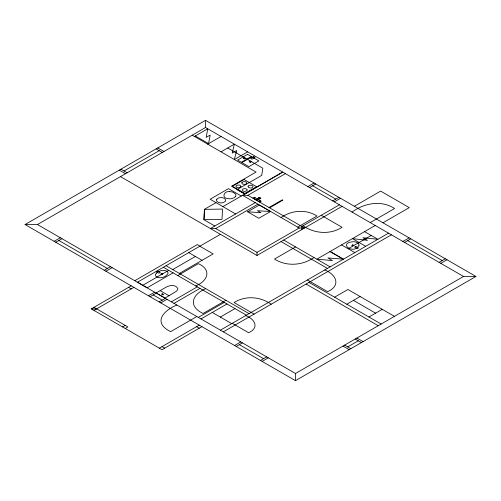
<?xml version="1.0" encoding="UTF-8"?>
<svg xmlns="http://www.w3.org/2000/svg" width="501" height="501" viewBox="0 0 501 501"><rect width="100%" height="100%" fill="white"/><g stroke="black" fill="none" stroke-linecap="round" stroke-linejoin="round"><path stroke-width="0.75" d="M295.471 380.66L295.471 373.495L463.531 276.464L475.95 276.464L295.471 380.66L25.05 224.536L205.529 120.34L475.95 276.464M208.56 143.687L210.157 135.082L206.168 137.387L207.74 128.795L194.432 136.472M234.33 159.506L236.729 150.494L232.207 153.106L234.355 144.156L221.035 151.847M162.124 274.185C162.481 272.92 160.082 274.705 161.967 274.272M235.432 196.574L234.299 197.626L232.051 198.528A6.169 3.563 0 0 1 227.41 198.54C221.004 197.763 224.486 190.349 229.734 191.695M169.006 295.747L176.371 291.275L177.686 289.565L177.817 288.563C175.663 284.192 169.369 285.169 165.85 287.33L156.149 292.928L165.023 298.051L169.006 295.747L160.138 290.63M124.041 170.973L159.205 150.669M25.05 224.536L37.469 224.536L205.535 127.504L205.529 120.34M207.74 144.156L221.047 136.479M54.114 241.319L60.32 237.731M55.774 242.277L61.986 238.689M234.355 159.518L247.663 151.841M216.012 202.636L204.489 209.286L203.926 219.72L214.804 226.001M104.246 270.258L110.458 266.676M105.905 271.223L112.118 267.634M222.926 206.631L282.739 172.1L244.776 194.062L237.073 189.616L261.729 175.375L262.818 168.223L227.742 147.977M247.882 195.302L304.539 228.005L299.216 228.005L242.559 195.296L247.882 195.302L285.42 173.628M253.606 198.477L254.959 197.695M253.625 198.49L254.978 197.707M256.092 199.912C257.602 199.542 259.512 195.878 260.883 198.434L256.687 200.256M255.272 202.636L210.401 228.544L215.724 228.544L257.934 204.176M259.174 201.69L260.526 200.907M247.582 211.785L259.305 205.022L270.553 211.516L258.835 218.279L247.582 211.785L260.889 212.7L257.458 210.721L270.553 211.516M134.756 280.704L197.306 244.588L199.968 246.129L220.434 234.336M201.928 326.658L162.017 349.698L91.295 308.866L131.206 285.827M137.418 282.238L199.968 246.129M269.031 207.508L282.332 199.824L282.89 200.143L269.582 207.827M307.858 186.585L314.064 183.003M93.956 310.401L133.867 287.361M309.524 187.543L315.736 183.961M142.772 285.307L168.712 270.333M172.713 269.569L195.409 256.462M173.058 272.845L147.188 287.781L137.506 282.195M179.364 273.408L213.157 253.901L199.849 246.223M177.755 275.556L198.352 263.658C212.205 269.801 207.602 281.255 195.691 285.908M281.086 217.54C291.557 210.176 306.048 209.011 317.008 216.006L297.719 227.147M148.434 295.772L154.646 292.189M150.1 296.736L156.312 293.148M332.689 200.92L338.895 197.331M159.13 301.946L165.336 298.358M334.349 201.878L340.561 198.296M160.79 302.905L167.002 299.322M122.57 326.921L125.225 325.387M125.225 328.456L127.887 326.921L93.956 307.332M171.348 301.834L197.306 286.841M215.724 228.544L257.007 252.379L299.216 228.005M339.409 204.803L301.878 226.471L301.878 229.546M174.01 303.368L199.968 288.382M120.465 176.621L257.007 255.447L342.07 206.337M176.859 305.015C163.251 310.67 152.442 322.707 170.647 331.643L196.818 316.538M205.723 288.626C192.196 294.469 187.637 306.08 203.062 313.482L225.913 300.287M354.376 206.274L380.654 191.1L409.261 207.614L382.983 222.788M352.053 212.098C364.177 203.024 381.386 199.893 394.613 208.516L370.226 222.594M295.559 246.912L274.485 259.08C286.522 266.732 302.435 265.593 313.977 257.539M198.308 317.396L224.266 302.41M200.97 318.937L226.984 303.975M159.356 348.164L199.266 325.124M375.218 225.469L316.82 259.186L332.457 260.558L327.936 257.946L343.435 259.186L330.128 251.502M220.29 317.089L234.994 308.603M348.182 248.759L371.228 235.457M220.421 330.165L388.519 233.153M223.34 331.85L391.4 234.819M402.892 241.451L409.104 237.869M404.558 242.415L410.77 238.827M234.562 345.496L240.774 341.914M236.228 346.46L242.434 342.872M334.612 297.181L347.913 289.497L394.437 316.356M346.798 304.213L360.106 296.536M260.464 360.451L266.67 356.862M262.123 361.409L268.336 357.827M439.127 262.374L445.339 258.785M440.792 263.332L447.005 259.75M368.943 317.001L382.25 309.317M347.744 346.899L358.315 340.793M91.295 308.866L96.618 308.866M312.63 185.752L335.789 199.129M407.664 240.624L442.233 260.583M205.523 127.511L463.531 276.464M364.534 231.637L377.879 239.296L362.931 237.737L367.458 240.348L352.428 238.626L365.717 246.323M195.321 135.965L208.629 143.643M192.215 135.195L256.055 172.062L231.487 186.247L244.826 193.95M321.254 215.286L342.089 227.31C330.197 234.881 314.471 233.742 303.074 225.776M341.532 244.92L354.84 252.604M257.865 198.884L258.466 199.229M257.439 199.129L254.226 197.269L252.873 198.052L259.881 202.097L261.234 201.314L258.04 199.473M241.282 196.035L228.475 188.645L210.126 199.241L235.645 213.971M157.765 147.914L163.977 151.502M156.099 148.878L162.311 152.461M330.027 251.565L343.335 259.242M283.679 240.048L330.128 266.87M281.017 241.588L327.466 268.404M324.742 269.976C336.296 274.454 341.294 285.595 327.629 291.663L307.401 279.99M353.449 300.375L375.593 313.156M120.935 169.175L127.148 172.764M119.276 170.14L125.482 173.722M308.998 282.395L381.129 324.034M306.111 284.061L378.242 325.706M356.875 338.043L363.081 341.626M355.209 339.002L361.421 342.584M188.758 252.623L202.066 260.307M344.638 345.108L350.844 348.69M271.204 304.213C260.407 296.586 245.44 295.314 234.105 302.554L254.095 314.089M342.978 346.066L349.184 349.648M166.038 265.718L249.078 313.657M163.376 267.252L246.417 315.198M245.747 315.58C254.746 319.012 259.756 327.76 248.634 332.745L232.32 323.333M212.255 312.417L231.706 323.646M37.469 224.536L295.471 373.495M58.88 240.486L107.352 268.467M153.206 294.939L162.23 300.155M239.334 344.663L263.564 358.66M128.55 287.361L131.206 288.902M196.605 326.658L199.266 328.193M162.017 346.629L164.679 348.164M257.007 252.379L257.007 255.447M235.432 196.574A6.169 3.563 0 0 0 235.432 193.906L233.115 192.278A6.169 3.563 0 0 0 229.702 191.676M204.483 209.362L203.982 219.657L222.018 219.363L222.519 209.067L204.483 209.362M359.042 245.239C353.888 255.723 336.653 242.415 354.057 241.714A6.075 3.507 0 0 1 357.069 242.547L358.635 243.868L359.042 245.239M216.801 199.241L216.463 200.243L216.801 201.245C218.906 203.5 223.239 203.5 225.344 201.245L225.682 200.243L225.344 199.241C223.233 196.981 218.912 196.981 216.801 199.241M241.996 182.458L241.814 183.003L242.378 183.93L244.325 184.456L246.273 183.93L246.83 183.009L246.273 182.082L245.271 181.663L243.38 181.663L241.996 182.458M240.962 186.397L240.054 187.518L238.451 187.844L236.503 187.318L235.946 186.397L236.51 185.47L238.451 184.944L240.054 185.27L240.962 186.397M248.208 186.046L248.026 186.591L248.584 187.518L250.531 188.038L252.135 187.712L253.043 186.591L252.479 185.664L251.477 185.245L249.586 185.251L248.208 186.046M247.168 189.979L246.611 190.906L244.663 191.432L243.06 191.106L242.152 189.979L242.716 189.059L244.663 188.533L246.611 189.059L247.168 189.979M250.92 161.698C249.548 163 249.542 160.395 250.92 161.698M245.058 158.31C243.68 159.612 243.674 157.007 245.058 158.31M245.528 158.31L244.432 158.942L243.329 158.31L244.432 157.677L245.528 158.31M251.396 161.698L250.293 162.33L249.197 161.698L250.293 161.059L251.396 161.698M353.656 245.321L352.666 245.891L351.721 245.346L352.717 244.776L353.656 245.321M353.243 245.321C352.015 246.492 352.046 244.2 353.243 245.321M156.274 273.189L155.46 274.592L155.56 275.907C158.767 279.414 165.912 277.548 167.979 273.49L167.879 272.168C164.998 268.868 159.143 270.509 156.274 273.189M162.668 273.953L161.572 274.586L160.765 274.122L161.861 273.49L162.668 273.953M247.55 154.321L237.568 160.088L241.35 162.268L251.333 156.506L247.55 154.321M251.878 156.851L241.902 162.612L248.903 166.651L258.879 160.89L251.878 156.851M253.769 156.631L250.663 158.429L251.99 159.193L255.097 157.402L253.769 156.631M244.131 179.533L232.414 186.297L244.832 193.467L256.55 186.704L244.131 179.533M254.758 198.221L254.314 198.089L254.758 198.221M259.637 201.033L259.856 201.289L259.637 201.033M157.978 271.11L156.65 271.88L158.93 273.202L160.264 272.431L157.978 271.11M162.211 293.736L161.535 294.125L162.95 294.939L163.62 294.55L162.211 293.736M355.766 246.417L354.564 247.106L357.232 248.646L358.428 247.951L355.766 246.417M258.798 197.67L260.57 198.703L260.226 198.02L258.798 197.67"/></g></svg>
